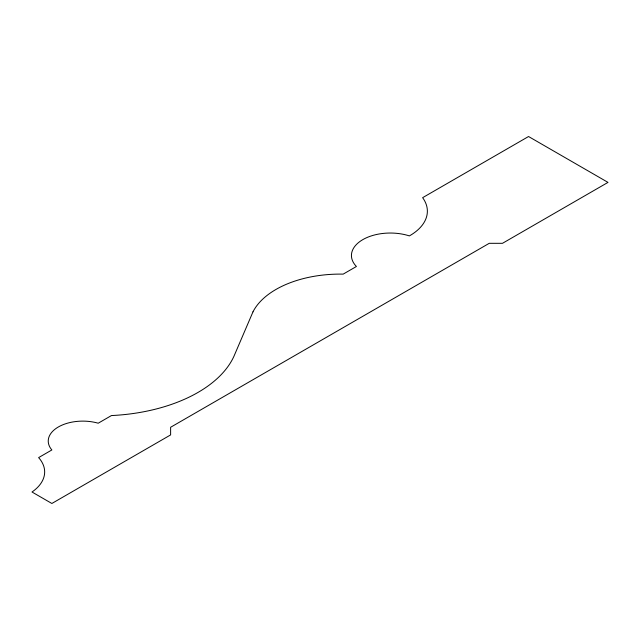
<?xml version="1.0" encoding="UTF-8"?>
<svg xmlns="http://www.w3.org/2000/svg" width="640" height="640" viewBox="0 0 640 640"><rect width="100%" height="100%" fill="white"/><g stroke="black" fill="none" stroke-linecap="round" stroke-linejoin="round"><path stroke-width="0.96" d="M252.984 311.84L233.928 356.312A138.304 79.848 0 0 1 111.448 415.56L98.208 423.208A34.568 19.952 0 0 0 58.368 426.96A34.568 19.952 0 0 0 51.864 449.96L38.624 457.608A54.072 31.216 0 0 1 32 492.008L51.864 503.48L170.616 434.912L170.616 427.272L489.248 243.312L502.488 243.312L608 182.392L528.552 136.52L422.624 197.68A59.984 34.632 0 0 1 409.376 235.904A38.904 22.464 0 0 0 362.832 239.616A38.904 22.464 0 0 0 356.416 266.488L343.176 274.128A90.84 52.448 0 0 0 252.984 311.84"/></g></svg>
